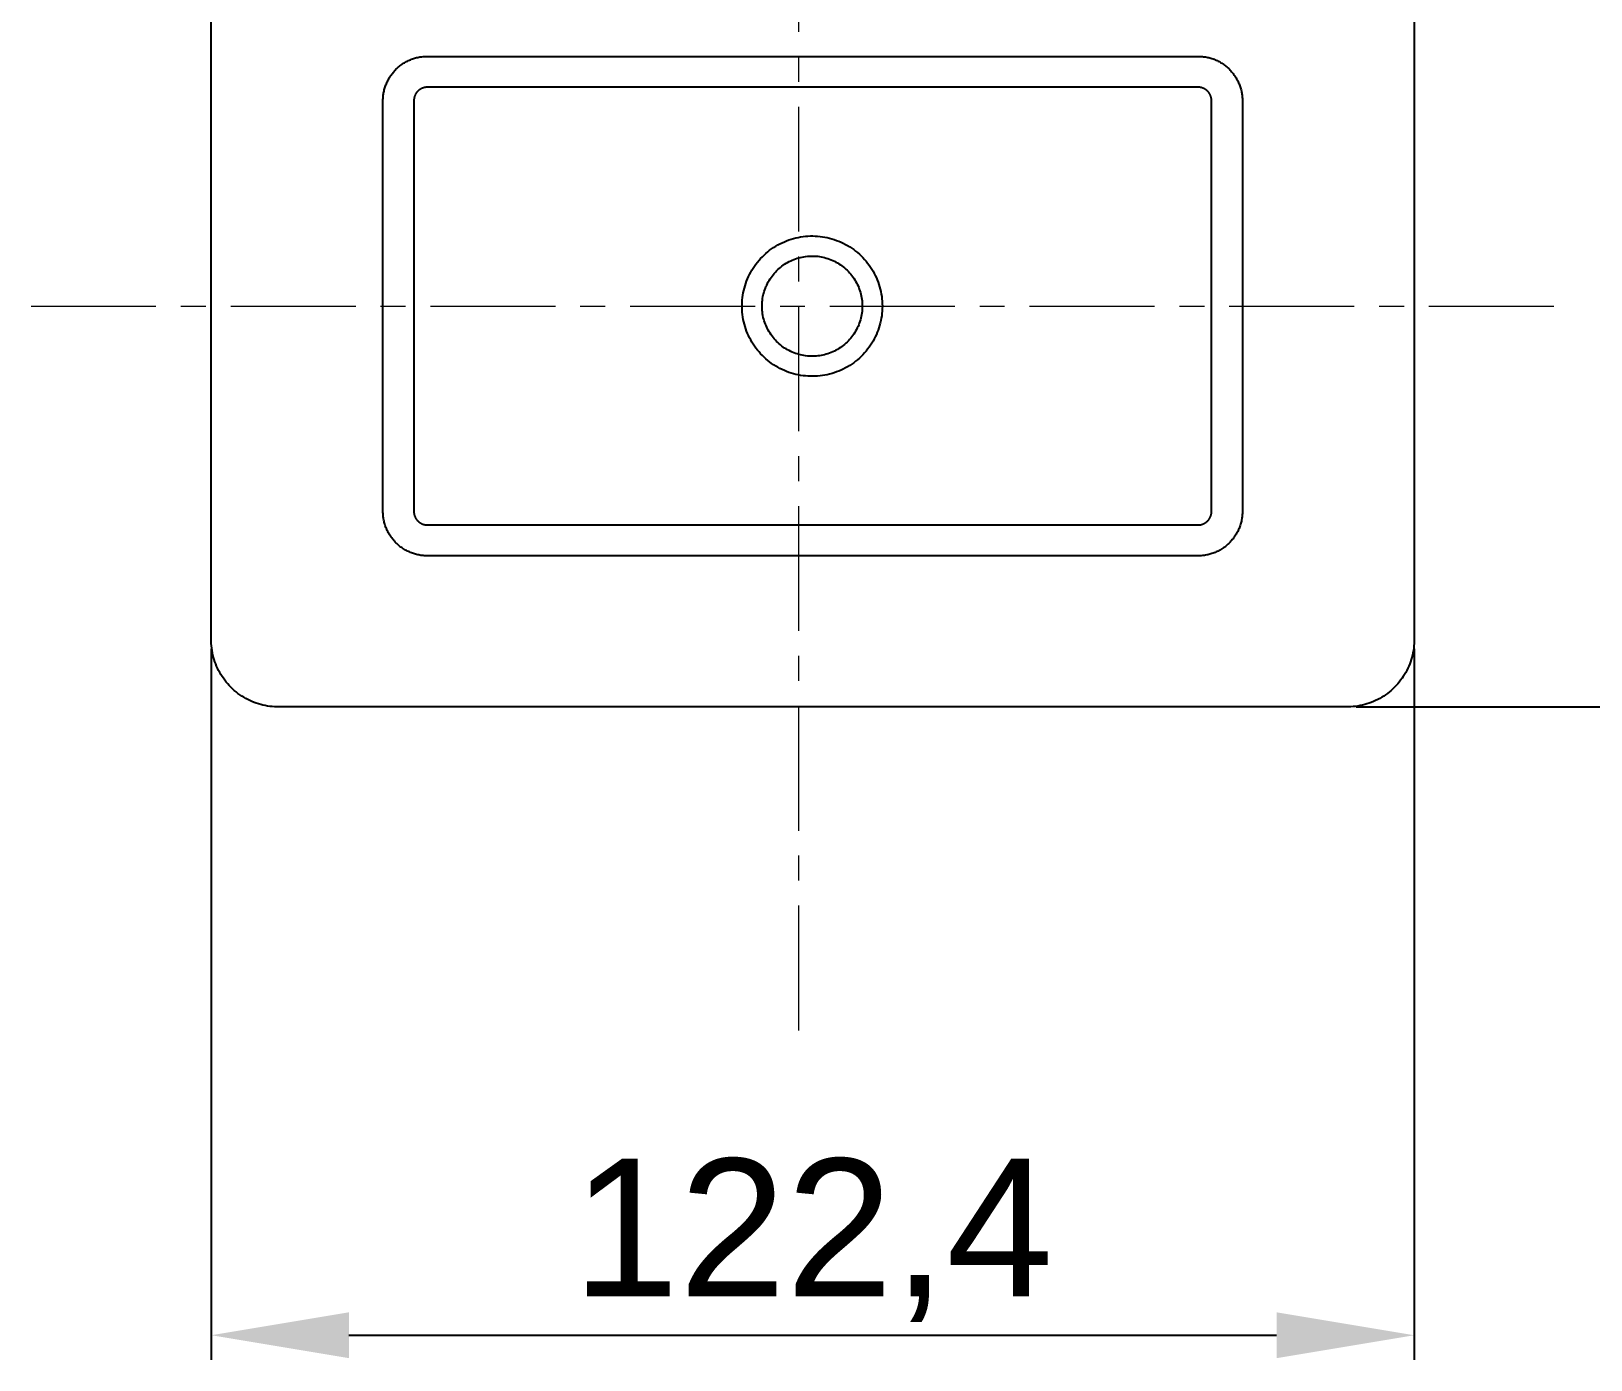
# Model space of a CAD drawing. Header units: millimetres. Extents: x 5343 to 5937, y -2661 to -1821.
# Drawn here: x 5507.4 to 5586.8, y -2116.2 to -2048.6 of the extents above; entities that cross this region are included whole.
import ezdxf

# ---------------------------------------------------------------- set-up
doc = ezdxf.new("R2010")
doc.units = ezdxf.units.MM
doc.header["$LTSCALE"] = 0.1
doc.linetypes.add('CENTERX2', pattern=[101.6, 63.5, -12.7, 12.7, -12.7])
doc.layers.get('0').update_dxf_attribs({"lineweight": 15})
doc.styles.get("Standard").update_dxf_attribs({"font": 'arial.ttf'})
doc.dimstyles.new('ISO-25', dxfattribs={"dimtxt": 2.5, "dimasz": 2.5, "dimexe": 1.25, "dimexo": 0.625, "dimtad": 1, "dimlfac": 5, "dimtxsty": 'Standard', "dimcen": 2.5, "dimadec": 0, "dimazin": 0, "dimtfac": 1, "dimtmove": 0, "dimatfit": 3, "dimfxl": 1, "dimarcsym": 0})

# ---------------------------------------------------------------- blocks, each defined once
blk = doc.blocks.new('*D37')
at = {"color": 3, "lineweight": -2, "transparency": 16777216}
for p, q in [((5559.993, -2014.54), (5642.815, -2014.54)), ((5641.565, -2021.54), (5641.565, -2076.013)), ((5574.851, -2083.013), (5642.815, -2083.013))]:
    blk.add_line(p, q, dxfattribs=at)
at = {"color": 3, "transparency": 16777216}
for points in [[(5640.398, -2021.54), (5642.731, -2021.54), (5641.565, -2014.54)], [(5640.398, -2076.013), (5642.731, -2076.013), (5641.565, -2083.013)]]:
    blk.add_solid(points, dxfattribs=at)
at = {"layer": 'Defpoints', "color": 0, "transparency": 16777216}
for p in [(5559.368, -2014.54), (5574.226, -2083.013), (5641.565, -2083.013)]:
    blk.add_point(p, dxfattribs=at)
at = {"color": 3, "transparency": 16777216, "insert": (5636.733, -2048.776), "char_height": 7, "attachment_point": 5, "rotation": 90, "bg_fill": 3, "box_fill_scale": 1.1, "bg_fill_color": 256, "bg_fill_true_color": 13158600, "bg_fill_transparency": 0}
blk.add_mtext('136,9', dxfattribs=at)
blk = doc.blocks.new('*D40')
at = {"color": 3, "lineweight": -2, "transparency": 16777216}
for p, q in [((5516.595, -2080.068), (5516.595, -2116.235)), ((5577.796, -2080.068), (5577.796, -2116.235)), ((5523.595, -2114.985), (5570.796, -2114.985))]:
    blk.add_line(p, q, dxfattribs=at)
at = {"color": 3, "transparency": 16777216}
for points in [[(5523.595, -2113.819), (5523.595, -2116.152), (5516.595, -2114.985)], [(5570.796, -2113.819), (5570.796, -2116.152), (5577.796, -2114.985)]]:
    blk.add_solid(points, dxfattribs=at)
at = {"layer": 'Defpoints', "color": 0, "transparency": 16777216}
for p in [(5516.595, -2079.443), (5577.796, -2079.443), (5577.796, -2114.985)]:
    blk.add_point(p, dxfattribs=at)
at = {"color": 3, "transparency": 16777216, "insert": (5547.196, -2110.154), "char_height": 7, "attachment_point": 5, "bg_fill": 3, "box_fill_scale": 1.1, "bg_fill_color": 256, "bg_fill_true_color": 13158600, "bg_fill_transparency": 0}
blk.add_mtext('122,4', dxfattribs=at)

msp = doc.modelspace()

# ---------------------------------------------------------------- linework, layer by layer
at = {"color": 1, "linetype": 'CENTERX2'}
for p, q in [((5546.497, -2099.475), (5546.497, -1997.444)), ((5507.432, -2062.629), (5585.431, -2062.629))]:
    msp.add_line(p, q, dxfattribs=at)
at = {"color": 7, "linetype": 'Continuous', "lineweight": 25}
for p, q in [((5516.595, -2079.443), (5516.595, -2045.783)), ((5577.796, -2047.077), (5577.796, -2079.443)), ((5526.071, -2050.507), (5526.111, -2050.47)), ((5526.111, -2050.47), (5526.153, -2050.435)), ((5526.153, -2050.435), (5526.196, -2050.401)), ((5526.196, -2050.401), (5526.24, -2050.367)), ((5526.24, -2050.367), (5526.285, -2050.335)), ((5526.285, -2050.335), (5526.33, -2050.303)), ((5526.33, -2050.303), (5526.377, -2050.273)), ((5526.377, -2050.273), (5526.424, -2050.244)), ((5526.424, -2050.244), (5526.472, -2050.215)), ((5526.472, -2050.215), (5526.521, -2050.188)), ((5526.521, -2050.188), (5526.571, -2050.162)), ((5526.571, -2050.162), (5526.621, -2050.138)), ((5526.621, -2050.138), (5526.672, -2050.115)), ((5526.672, -2050.115), (5526.724, -2050.092)), ((5526.724, -2050.092), (5526.776, -2050.072)), ((5526.776, -2050.072), (5526.829, -2050.052)), ((5526.829, -2050.052), (5526.882, -2050.034)), ((5526.882, -2050.034), (5526.935, -2050.017)), ((5526.935, -2050.017), (5526.989, -2050.002)), ((5526.989, -2050.002), (5527.043, -2049.987)), ((5527.043, -2049.987), (5527.097, -2049.975)), ((5527.097, -2049.975), (5527.151, -2049.963)), ((5527.151, -2049.963), (5527.206, -2049.953)), ((5527.206, -2049.953), (5527.26, -2049.945)), ((5527.26, -2049.945), (5527.315, -2049.937)), ((5527.315, -2049.937), (5527.37, -2049.931)), ((5527.37, -2049.931), (5527.424, -2049.927)), ((5527.424, -2049.927), (5527.479, -2049.923)), ((5527.479, -2049.923), (5527.533, -2049.921)), ((5527.533, -2049.921), (5547.196, -2049.921)), ((5547.196, -2049.921), (5566.858, -2049.921)), ((5566.858, -2049.921), (5566.912, -2049.923)), ((5566.912, -2049.923), (5566.967, -2049.927)), ((5566.967, -2049.927), (5567.021, -2049.931)), ((5567.021, -2049.931), (5567.076, -2049.937)), ((5567.076, -2049.937), (5567.131, -2049.945)), ((5567.131, -2049.945), (5567.185, -2049.953)), ((5567.185, -2049.953), (5567.24, -2049.963)), ((5567.24, -2049.963), (5567.294, -2049.975)), ((5567.294, -2049.975), (5567.349, -2049.987)), ((5567.349, -2049.987), (5567.403, -2050.002)), ((5567.403, -2050.002), (5567.456, -2050.017)), ((5567.456, -2050.017), (5567.51, -2050.034)), ((5567.51, -2050.034), (5567.563, -2050.052)), ((5567.563, -2050.052), (5567.615, -2050.072)), ((5567.615, -2050.072), (5567.667, -2050.092)), ((5567.667, -2050.092), (5567.719, -2050.115)), ((5567.719, -2050.115), (5567.77, -2050.138)), ((5567.77, -2050.138), (5567.82, -2050.162)), ((5567.82, -2050.162), (5567.87, -2050.188)), ((5567.87, -2050.188), (5567.919, -2050.215)), ((5567.919, -2050.215), (5567.967, -2050.244)), ((5567.967, -2050.244), (5568.014, -2050.273)), ((5568.014, -2050.273), (5568.061, -2050.303)), ((5568.061, -2050.303), (5568.107, -2050.335)), ((5568.107, -2050.335), (5568.151, -2050.367)), ((5568.151, -2050.367), (5568.195, -2050.401)), ((5568.195, -2050.401), (5568.238, -2050.435)), ((5568.238, -2050.435), (5568.28, -2050.47)), ((5568.28, -2050.47), (5568.321, -2050.507)), ((5525.503, -2051.313), (5525.525, -2051.262)), ((5525.525, -2051.262), (5525.549, -2051.211)), ((5525.549, -2051.211), (5525.573, -2051.16)), ((5525.573, -2051.16), (5525.599, -2051.111)), ((5525.599, -2051.111), (5525.626, -2051.062)), ((5525.626, -2051.062), (5525.654, -2051.014)), ((5525.654, -2051.014), (5525.684, -2050.966)), ((5525.684, -2050.966), (5525.714, -2050.92)), ((5525.714, -2050.92), (5525.745, -2050.874)), ((5525.745, -2050.874), (5525.778, -2050.829)), ((5525.778, -2050.829), (5525.811, -2050.785)), ((5525.811, -2050.785), (5525.846, -2050.742)), ((5525.846, -2050.742), (5525.881, -2050.701)), ((5525.881, -2050.701), (5525.917, -2050.66)), ((5525.917, -2050.66), (5525.954, -2050.62)), ((5525.954, -2050.62), (5525.992, -2050.581)), ((5525.992, -2050.581), (5526.031, -2050.544)), ((5526.031, -2050.544), (5526.071, -2050.507)), ((5568.321, -2050.507), (5568.36, -2050.544)), ((5568.36, -2050.544), (5568.399, -2050.581)), ((5568.399, -2050.581), (5568.437, -2050.62)), ((5568.437, -2050.62), (5568.474, -2050.66)), ((5568.474, -2050.66), (5568.51, -2050.701)), ((5568.51, -2050.701), (5568.545, -2050.742)), ((5568.545, -2050.742), (5568.58, -2050.785)), ((5568.58, -2050.785), (5568.613, -2050.829)), ((5568.613, -2050.829), (5568.646, -2050.874)), ((5568.646, -2050.874), (5568.677, -2050.92)), ((5568.677, -2050.92), (5568.708, -2050.966)), ((5568.708, -2050.966), (5568.737, -2051.014)), ((5568.737, -2051.014), (5568.765, -2051.062)), ((5568.765, -2051.062), (5568.792, -2051.111)), ((5568.792, -2051.111), (5568.818, -2051.16)), ((5568.818, -2051.16), (5568.843, -2051.211)), ((5568.843, -2051.211), (5568.866, -2051.262)), ((5568.866, -2051.262), (5568.888, -2051.313)), ((5525.334, -2052.068), (5525.337, -2052.014)), ((5525.337, -2052.014), (5525.342, -2051.959)), ((5525.342, -2051.959), (5525.348, -2051.904)), ((5525.348, -2051.904), (5525.355, -2051.85)), ((5525.355, -2051.85), (5525.364, -2051.795)), ((5525.364, -2051.795), (5525.374, -2051.741)), ((5525.374, -2051.741), (5525.385, -2051.686)), ((5525.385, -2051.686), (5525.398, -2051.632)), ((5525.398, -2051.632), (5525.412, -2051.578)), ((5525.412, -2051.578), (5525.428, -2051.524)), ((5525.428, -2051.524), (5525.445, -2051.471)), ((5525.445, -2051.471), (5525.463, -2051.418)), ((5525.463, -2051.418), (5525.482, -2051.365)), ((5525.482, -2051.365), (5525.503, -2051.313)), ((5526.916, -2052.044), (5526.913, -2052.061)), ((5526.919, -2052.028), (5526.916, -2052.044)), ((5526.923, -2052.011), (5526.919, -2052.028)), ((5526.927, -2051.995), (5526.923, -2052.011)), ((5526.932, -2051.979), (5526.927, -2051.995)), ((5526.937, -2051.962), (5526.932, -2051.979)), ((5526.943, -2051.946), (5526.937, -2051.962)), ((5526.949, -2051.93), (5526.943, -2051.946)), ((5526.955, -2051.915), (5526.949, -2051.93)), ((5526.962, -2051.899), (5526.955, -2051.915)), ((5526.969, -2051.883), (5526.962, -2051.899)), ((5526.976, -2051.868), (5526.969, -2051.883)), ((5526.984, -2051.853), (5526.976, -2051.868)), ((5526.992, -2051.838), (5526.984, -2051.853)), ((5527.001, -2051.824), (5526.992, -2051.838)), ((5527.01, -2051.809), (5527.001, -2051.824)), ((5527.019, -2051.795), (5527.01, -2051.809)), ((5527.028, -2051.781), (5527.019, -2051.795)), ((5527.038, -2051.768), (5527.028, -2051.781)), ((5527.048, -2051.754), (5527.038, -2051.768)), ((5527.059, -2051.741), (5527.048, -2051.754)), ((5527.07, -2051.729), (5527.059, -2051.741)), ((5527.081, -2051.716), (5527.07, -2051.729)), ((5527.092, -2051.704), (5527.081, -2051.716)), ((5527.103, -2051.692), (5527.092, -2051.704)), ((5527.115, -2051.681), (5527.103, -2051.692)), ((5527.127, -2051.67), (5527.115, -2051.681)), ((5527.139, -2051.659), (5527.127, -2051.67)), ((5527.152, -2051.648), (5527.139, -2051.659)), ((5527.165, -2051.638), (5527.152, -2051.648)), ((5527.178, -2051.627), (5527.165, -2051.638)), ((5527.192, -2051.618), (5527.178, -2051.627)), ((5527.206, -2051.608), (5527.192, -2051.618)), ((5527.22, -2051.599), (5527.206, -2051.608)), ((5527.234, -2051.59), (5527.22, -2051.599)), ((5527.249, -2051.581), (5527.234, -2051.59)), ((5527.264, -2051.573), (5527.249, -2051.581)), ((5527.279, -2051.565), (5527.264, -2051.573)), ((5527.294, -2051.558), (5527.279, -2051.565)), ((5527.31, -2051.551), (5527.294, -2051.558)), ((5527.325, -2051.544), (5527.31, -2051.551)), ((5527.341, -2051.538), (5527.325, -2051.544)), ((5527.357, -2051.532), (5527.341, -2051.538)), ((5527.373, -2051.526), (5527.357, -2051.532)), ((5527.389, -2051.521), (5527.373, -2051.526)), ((5527.406, -2051.517), (5527.389, -2051.521)), ((5527.422, -2051.512), (5527.406, -2051.517)), ((5527.438, -2051.508), (5527.422, -2051.512)), ((5527.455, -2051.505), (5527.438, -2051.508)), ((5527.471, -2051.502), (5527.455, -2051.505)), ((5527.488, -2051.499), (5527.471, -2051.502)), ((5527.505, -2051.497), (5527.488, -2051.499)), ((5527.521, -2051.495), (5527.505, -2051.497)), ((5527.538, -2051.494), (5527.521, -2051.495)), ((5527.554, -2051.493), (5527.538, -2051.494)), ((5527.571, -2051.492), (5527.554, -2051.493)), ((5547.196, -2051.492), (5527.571, -2051.492)), ((5566.821, -2051.492), (5547.196, -2051.492)), ((5566.837, -2051.493), (5566.821, -2051.492)), ((5566.854, -2051.494), (5566.837, -2051.493)), ((5566.87, -2051.495), (5566.854, -2051.494)), ((5566.887, -2051.497), (5566.87, -2051.495)), ((5566.903, -2051.499), (5566.887, -2051.497)), ((5566.92, -2051.502), (5566.903, -2051.499)), ((5566.936, -2051.505), (5566.92, -2051.502)), ((5566.953, -2051.508), (5566.936, -2051.505)), ((5566.969, -2051.512), (5566.953, -2051.508)), ((5566.986, -2051.517), (5566.969, -2051.512)), ((5567.002, -2051.521), (5566.986, -2051.517)), ((5567.018, -2051.526), (5567.002, -2051.521)), ((5567.034, -2051.532), (5567.018, -2051.526)), ((5567.05, -2051.538), (5567.034, -2051.532)), ((5567.066, -2051.544), (5567.05, -2051.538)), ((5567.082, -2051.551), (5567.066, -2051.544)), ((5567.097, -2051.558), (5567.082, -2051.551)), ((5567.112, -2051.565), (5567.097, -2051.558)), ((5567.127, -2051.573), (5567.112, -2051.565)), ((5567.142, -2051.581), (5567.127, -2051.573)), ((5567.157, -2051.59), (5567.142, -2051.581)), ((5567.171, -2051.599), (5567.157, -2051.59)), ((5567.185, -2051.608), (5567.171, -2051.599)), ((5567.199, -2051.618), (5567.185, -2051.608)), ((5567.213, -2051.627), (5567.199, -2051.618)), ((5567.226, -2051.638), (5567.213, -2051.627)), ((5567.239, -2051.648), (5567.226, -2051.638)), ((5567.252, -2051.659), (5567.239, -2051.648)), ((5567.264, -2051.67), (5567.252, -2051.659)), ((5567.276, -2051.681), (5567.264, -2051.67)), ((5567.288, -2051.692), (5567.276, -2051.681)), ((5567.3, -2051.704), (5567.288, -2051.692)), ((5567.311, -2051.716), (5567.3, -2051.704)), ((5567.322, -2051.729), (5567.311, -2051.716)), ((5567.332, -2051.741), (5567.322, -2051.729)), ((5567.343, -2051.754), (5567.332, -2051.741)), ((5567.353, -2051.768), (5567.343, -2051.754)), ((5567.363, -2051.781), (5567.353, -2051.768)), ((5567.372, -2051.795), (5567.363, -2051.781)), ((5567.382, -2051.809), (5567.372, -2051.795)), ((5567.391, -2051.824), (5567.382, -2051.809)), ((5567.399, -2051.838), (5567.391, -2051.824)), ((5567.407, -2051.853), (5567.399, -2051.838)), ((5567.415, -2051.868), (5567.407, -2051.853)), ((5567.423, -2051.883), (5567.415, -2051.868)), ((5567.43, -2051.899), (5567.423, -2051.883)), ((5567.436, -2051.915), (5567.43, -2051.899)), ((5567.443, -2051.93), (5567.436, -2051.915)), ((5567.449, -2051.946), (5567.443, -2051.93)), ((5567.454, -2051.962), (5567.449, -2051.946)), ((5567.459, -2051.979), (5567.454, -2051.962)), ((5567.464, -2051.995), (5567.459, -2051.979)), ((5567.468, -2052.011), (5567.464, -2051.995)), ((5567.472, -2052.028), (5567.468, -2052.011)), ((5567.476, -2052.044), (5567.472, -2052.028)), ((5567.479, -2052.061), (5567.476, -2052.044)), ((5568.888, -2051.313), (5568.909, -2051.365)), ((5568.909, -2051.365), (5568.928, -2051.418)), ((5568.928, -2051.418), (5568.947, -2051.471)), ((5568.947, -2051.471), (5568.963, -2051.524)), ((5568.963, -2051.524), (5568.979, -2051.578)), ((5568.979, -2051.578), (5568.993, -2051.632)), ((5568.993, -2051.632), (5569.006, -2051.686)), ((5569.006, -2051.686), (5569.017, -2051.741)), ((5569.017, -2051.741), (5569.027, -2051.795)), ((5569.027, -2051.795), (5569.036, -2051.85)), ((5569.036, -2051.85), (5569.043, -2051.904)), ((5569.043, -2051.904), (5569.049, -2051.959)), ((5569.049, -2051.959), (5569.054, -2052.014)), ((5569.054, -2052.014), (5569.057, -2052.068)), ((5525.332, -2052.122), (5525.334, -2052.068)), ((5525.332, -2052.176), (5525.332, -2052.122)), ((5525.332, -2073.129), (5525.332, -2052.176)), ((5526.904, -2052.144), (5526.903, -2052.16)), ((5526.903, -2052.16), (5526.903, -2073.075)), ((5526.905, -2052.127), (5526.904, -2052.144)), ((5526.906, -2052.11), (5526.905, -2052.127)), ((5526.908, -2052.094), (5526.906, -2052.11)), ((5526.91, -2052.077), (5526.908, -2052.094)), ((5526.913, -2052.061), (5526.91, -2052.077)), ((5567.481, -2052.077), (5567.479, -2052.061)), ((5567.483, -2052.094), (5567.481, -2052.077)), ((5567.485, -2052.11), (5567.483, -2052.094)), ((5567.487, -2052.127), (5567.485, -2052.11)), ((5567.488, -2052.144), (5567.487, -2052.127)), ((5567.488, -2052.16), (5567.488, -2052.144)), ((5567.488, -2052.176), (5567.488, -2052.16)), ((5567.488, -2073.092), (5567.488, -2052.176)), ((5569.057, -2052.068), (5569.059, -2052.122)), ((5569.059, -2052.122), (5569.06, -2073.075)), ((5546.1, -2059.223), (5546.219, -2059.188)), ((5546.219, -2059.188), (5546.339, -2059.157)), ((5546.339, -2059.157), (5546.46, -2059.13)), ((5546.46, -2059.13), (5546.582, -2059.108)), ((5546.582, -2059.108), (5546.705, -2059.089)), ((5546.705, -2059.089), (5546.828, -2059.075)), ((5546.828, -2059.075), (5546.951, -2059.066)), ((5546.951, -2059.066), (5547.075, -2059.06)), ((5547.075, -2059.06), (5547.199, -2059.059)), ((5547.199, -2059.059), (5547.323, -2059.062)), ((5547.323, -2059.062), (5547.447, -2059.07)), ((5547.447, -2059.07), (5547.57, -2059.082)), ((5547.57, -2059.082), (5547.693, -2059.098)), ((5547.693, -2059.098), (5547.815, -2059.118)), ((5547.815, -2059.118), (5547.936, -2059.143)), ((5547.936, -2059.143), (5548.057, -2059.172)), ((5548.057, -2059.172), (5548.176, -2059.204)), ((5544.721, -2060.029), (5544.813, -2059.946)), ((5544.813, -2059.946), (5544.908, -2059.866)), ((5544.908, -2059.866), (5545.005, -2059.789)), ((5545.005, -2059.789), (5545.105, -2059.716)), ((5545.105, -2059.716), (5545.207, -2059.646)), ((5545.207, -2059.646), (5545.312, -2059.58)), ((5545.312, -2059.58), (5545.419, -2059.517)), ((5545.419, -2059.517), (5545.528, -2059.458)), ((5545.528, -2059.458), (5545.639, -2059.403)), ((5545.639, -2059.403), (5545.752, -2059.352)), ((5545.752, -2059.352), (5545.866, -2059.305)), ((5545.866, -2059.305), (5545.983, -2059.262)), ((5545.983, -2059.262), (5546.1, -2059.223)), ((5548.176, -2059.204), (5548.295, -2059.242)), ((5548.295, -2059.242), (5548.412, -2059.283)), ((5548.412, -2059.283), (5548.527, -2059.328)), ((5548.527, -2059.328), (5548.641, -2059.377)), ((5548.641, -2059.377), (5548.753, -2059.43)), ((5548.753, -2059.43), (5548.863, -2059.487)), ((5548.863, -2059.487), (5548.971, -2059.548)), ((5548.971, -2059.548), (5549.077, -2059.612)), ((5549.077, -2059.612), (5549.18, -2059.68)), ((5549.18, -2059.68), (5549.281, -2059.752)), ((5549.281, -2059.752), (5549.38, -2059.827)), ((5549.38, -2059.827), (5549.476, -2059.905)), ((5549.476, -2059.905), (5549.569, -2059.987)), ((5549.569, -2059.987), (5549.659, -2060.072)), ((5544.102, -2060.8), (5544.168, -2060.694)), ((5544.168, -2060.694), (5544.237, -2060.591)), ((5544.237, -2060.591), (5544.309, -2060.491)), ((5544.309, -2060.491), (5544.385, -2060.393)), ((5544.385, -2060.393), (5544.464, -2060.298)), ((5544.464, -2060.298), (5544.547, -2060.205)), ((5544.547, -2060.205), (5544.633, -2060.116)), ((5544.633, -2060.116), (5544.721, -2060.029)), ((5545.357, -2060.834), (5545.42, -2060.772)), ((5545.42, -2060.772), (5545.486, -2060.713)), ((5545.486, -2060.713), (5545.553, -2060.655)), ((5545.553, -2060.655), (5545.623, -2060.6)), ((5545.623, -2060.6), (5545.694, -2060.548)), ((5545.694, -2060.548), (5545.767, -2060.498)), ((5545.767, -2060.498), (5545.842, -2060.451)), ((5545.842, -2060.451), (5545.919, -2060.406)), ((5545.919, -2060.406), (5545.997, -2060.364)), ((5545.997, -2060.364), (5546.076, -2060.325)), ((5546.076, -2060.325), (5546.156, -2060.288)), ((5546.156, -2060.288), (5546.238, -2060.255)), ((5546.238, -2060.255), (5546.321, -2060.224)), ((5546.321, -2060.224), (5546.405, -2060.196)), ((5546.405, -2060.196), (5546.49, -2060.171)), ((5546.49, -2060.171), (5546.576, -2060.149)), ((5546.576, -2060.149), (5546.662, -2060.13)), ((5546.662, -2060.13), (5546.749, -2060.114)), ((5546.749, -2060.114), (5546.837, -2060.101)), ((5546.837, -2060.101), (5546.925, -2060.091)), ((5546.925, -2060.091), (5547.013, -2060.084)), ((5547.013, -2060.084), (5547.102, -2060.08)), ((5547.102, -2060.08), (5547.19, -2060.079)), ((5547.19, -2060.079), (5547.279, -2060.081)), ((5547.279, -2060.081), (5547.367, -2060.087)), ((5547.367, -2060.087), (5547.455, -2060.095)), ((5547.455, -2060.095), (5547.543, -2060.107)), ((5547.543, -2060.107), (5547.63, -2060.121)), ((5547.63, -2060.121), (5547.717, -2060.139)), ((5547.717, -2060.139), (5547.803, -2060.159)), ((5547.803, -2060.159), (5547.888, -2060.183)), ((5547.888, -2060.183), (5547.973, -2060.209)), ((5547.973, -2060.209), (5548.056, -2060.239)), ((5548.056, -2060.239), (5548.139, -2060.271)), ((5548.139, -2060.271), (5548.22, -2060.306)), ((5548.22, -2060.306), (5548.3, -2060.344)), ((5548.3, -2060.344), (5548.379, -2060.385)), ((5548.379, -2060.385), (5548.456, -2060.428)), ((5548.456, -2060.428), (5548.531, -2060.474)), ((5548.531, -2060.474), (5548.605, -2060.523)), ((5548.605, -2060.523), (5548.678, -2060.574)), ((5548.678, -2060.574), (5548.748, -2060.628)), ((5548.748, -2060.628), (5548.817, -2060.684)), ((5548.817, -2060.684), (5548.883, -2060.742)), ((5548.883, -2060.742), (5548.948, -2060.803)), ((5549.659, -2060.072), (5549.747, -2060.16)), ((5549.747, -2060.16), (5549.831, -2060.251)), ((5549.831, -2060.251), (5549.912, -2060.345)), ((5549.912, -2060.345), (5549.989, -2060.441)), ((5549.989, -2060.441), (5550.064, -2060.541)), ((5550.064, -2060.541), (5550.134, -2060.642)), ((5550.134, -2060.642), (5550.201, -2060.747)), ((5550.201, -2060.747), (5550.265, -2060.853)), ((5543.752, -2061.591), (5543.79, -2061.473)), ((5543.79, -2061.473), (5543.832, -2061.357)), ((5543.832, -2061.357), (5543.879, -2061.242)), ((5543.879, -2061.242), (5543.929, -2061.128)), ((5543.929, -2061.128), (5543.983, -2061.017)), ((5543.983, -2061.017), (5544.041, -2060.907)), ((5544.041, -2060.907), (5544.102, -2060.8)), ((5544.818, -2061.638), (5544.854, -2061.557)), ((5544.854, -2061.557), (5544.893, -2061.477)), ((5544.893, -2061.477), (5544.934, -2061.399)), ((5544.934, -2061.399), (5544.978, -2061.322)), ((5544.978, -2061.322), (5545.025, -2061.247)), ((5545.025, -2061.247), (5545.074, -2061.174)), ((5545.074, -2061.174), (5545.126, -2061.102)), ((5545.126, -2061.102), (5545.18, -2061.032)), ((5545.18, -2061.032), (5545.237, -2060.964)), ((5545.237, -2060.964), (5545.296, -2060.898)), ((5545.296, -2060.898), (5545.357, -2060.834)), ((5548.948, -2060.803), (5549.01, -2060.865)), ((5549.01, -2060.865), (5549.07, -2060.93)), ((5549.07, -2060.93), (5549.128, -2060.998)), ((5549.128, -2060.998), (5549.183, -2061.067)), ((5549.183, -2061.067), (5549.236, -2061.137)), ((5549.236, -2061.137), (5549.287, -2061.21)), ((5549.287, -2061.21), (5549.335, -2061.284)), ((5549.335, -2061.284), (5549.38, -2061.36)), ((5549.38, -2061.36), (5549.423, -2061.438)), ((5549.423, -2061.438), (5549.463, -2061.517)), ((5549.463, -2061.517), (5549.5, -2061.597)), ((5550.265, -2060.853), (5550.325, -2060.962)), ((5550.325, -2060.962), (5550.381, -2061.072)), ((5550.381, -2061.072), (5550.433, -2061.185)), ((5550.433, -2061.185), (5550.481, -2061.299)), ((5550.481, -2061.299), (5550.525, -2061.415)), ((5550.525, -2061.415), (5550.565, -2061.532)), ((5550.565, -2061.532), (5550.601, -2061.65)), ((5543.603, -2062.443), (5543.611, -2062.32)), ((5543.611, -2062.32), (5543.624, -2062.197)), ((5543.624, -2062.197), (5543.641, -2062.074)), ((5543.641, -2062.074), (5543.663, -2061.952)), ((5543.663, -2061.952), (5543.688, -2061.831)), ((5543.688, -2061.831), (5543.718, -2061.71)), ((5543.718, -2061.71), (5543.752, -2061.591)), ((5544.628, -2062.408), (5544.637, -2062.32)), ((5544.637, -2062.32), (5544.649, -2062.232)), ((5544.649, -2062.232), (5544.664, -2062.145)), ((5544.664, -2062.145), (5544.683, -2062.059)), ((5544.683, -2062.059), (5544.704, -2061.973)), ((5544.704, -2061.973), (5544.728, -2061.888)), ((5544.728, -2061.888), (5544.755, -2061.803)), ((5544.755, -2061.803), (5544.785, -2061.72)), ((5544.785, -2061.72), (5544.818, -2061.638)), ((5549.5, -2061.597), (5549.534, -2061.679)), ((5549.534, -2061.679), (5549.566, -2061.762)), ((5549.566, -2061.762), (5549.595, -2061.845)), ((5549.595, -2061.845), (5549.62, -2061.93)), ((5549.62, -2061.93), (5549.643, -2062.016)), ((5549.643, -2062.016), (5549.663, -2062.102)), ((5549.663, -2062.102), (5549.68, -2062.189)), ((5549.68, -2062.189), (5549.694, -2062.276)), ((5549.694, -2062.276), (5549.704, -2062.364)), ((5549.704, -2062.364), (5549.712, -2062.452)), ((5550.601, -2061.65), (5550.633, -2061.77)), ((5550.633, -2061.77), (5550.661, -2061.891)), ((5550.661, -2061.891), (5550.684, -2062.013)), ((5550.684, -2062.013), (5550.704, -2062.135)), ((5550.704, -2062.135), (5550.719, -2062.258)), ((5550.719, -2062.258), (5550.73, -2062.381)), ((5543.598, -2062.567), (5543.603, -2062.443)), ((5543.598, -2062.691), (5543.598, -2062.567)), ((5543.603, -2062.815), (5543.598, -2062.691)), ((5543.611, -2062.939), (5543.603, -2062.815)), ((5543.624, -2063.062), (5543.611, -2062.939)), ((5543.641, -2063.185), (5543.624, -2063.062)), ((5544.618, -2062.585), (5544.621, -2062.496)), ((5544.618, -2062.673), (5544.618, -2062.585)), ((5544.621, -2062.762), (5544.618, -2062.673)), ((5544.621, -2062.496), (5544.628, -2062.408)), ((5544.628, -2062.85), (5544.621, -2062.762)), ((5544.637, -2062.938), (5544.628, -2062.85)), ((5544.649, -2063.026), (5544.637, -2062.938)), ((5544.664, -2063.113), (5544.649, -2063.026)), ((5544.683, -2063.2), (5544.664, -2063.113)), ((5549.663, -2063.156), (5549.643, -2063.243)), ((5549.68, -2063.069), (5549.663, -2063.156)), ((5549.694, -2062.982), (5549.68, -2063.069)), ((5549.704, -2062.894), (5549.694, -2062.982)), ((5549.712, -2062.806), (5549.704, -2062.894)), ((5549.712, -2062.452), (5549.717, -2062.541)), ((5549.717, -2062.718), (5549.712, -2062.806)), ((5549.717, -2062.541), (5549.718, -2062.629)), ((5549.718, -2062.629), (5549.717, -2062.718)), ((5550.704, -2063.123), (5550.684, -2063.246)), ((5550.719, -2063), (5550.704, -2063.123)), ((5550.73, -2062.877), (5550.719, -2063)), ((5550.73, -2062.381), (5550.736, -2062.505)), ((5550.736, -2062.753), (5550.73, -2062.877)), ((5550.736, -2062.505), (5550.738, -2062.629)), ((5550.738, -2062.629), (5550.736, -2062.753)), ((5543.663, -2063.307), (5543.641, -2063.185)), ((5543.688, -2063.428), (5543.663, -2063.307)), ((5543.718, -2063.548), (5543.688, -2063.428)), ((5543.752, -2063.667), (5543.718, -2063.548)), ((5543.79, -2063.785), (5543.752, -2063.667)), ((5543.833, -2063.902), (5543.79, -2063.785)), ((5543.879, -2064.017), (5543.833, -2063.902)), ((5544.704, -2063.286), (5544.683, -2063.2)), ((5544.728, -2063.371), (5544.704, -2063.286)), ((5544.755, -2063.455), (5544.728, -2063.371)), ((5544.786, -2063.538), (5544.755, -2063.455)), ((5544.819, -2063.62), (5544.786, -2063.538)), ((5544.854, -2063.701), (5544.819, -2063.62)), ((5544.893, -2063.781), (5544.854, -2063.701)), ((5544.934, -2063.859), (5544.893, -2063.781)), ((5544.978, -2063.936), (5544.934, -2063.859)), ((5545.025, -2064.011), (5544.978, -2063.936)), ((5549.38, -2063.898), (5549.335, -2063.974)), ((5549.423, -2063.82), (5549.38, -2063.898)), ((5549.463, -2063.741), (5549.423, -2063.82)), ((5549.5, -2063.661), (5549.463, -2063.741)), ((5549.534, -2063.579), (5549.5, -2063.661)), ((5549.566, -2063.497), (5549.534, -2063.579)), ((5549.595, -2063.413), (5549.566, -2063.497)), ((5549.62, -2063.328), (5549.595, -2063.413)), ((5549.643, -2063.243), (5549.62, -2063.328)), ((5550.481, -2063.959), (5550.433, -2064.074)), ((5550.525, -2063.844), (5550.481, -2063.959)), ((5550.565, -2063.726), (5550.525, -2063.844)), ((5550.601, -2063.608), (5550.565, -2063.726)), ((5550.633, -2063.488), (5550.601, -2063.608)), ((5550.661, -2063.367), (5550.633, -2063.488)), ((5550.684, -2063.246), (5550.661, -2063.367)), ((5543.929, -2064.13), (5543.879, -2064.017)), ((5543.983, -2064.242), (5543.929, -2064.13)), ((5544.041, -2064.351), (5543.983, -2064.242)), ((5544.102, -2064.459), (5544.041, -2064.351)), ((5544.168, -2064.564), (5544.102, -2064.459)), ((5544.237, -2064.667), (5544.168, -2064.564)), ((5544.309, -2064.768), (5544.237, -2064.667)), ((5545.074, -2064.085), (5545.025, -2064.011)), ((5545.126, -2064.157), (5545.074, -2064.085)), ((5545.18, -2064.227), (5545.126, -2064.157)), ((5545.237, -2064.295), (5545.18, -2064.227)), ((5545.296, -2064.361), (5545.237, -2064.295)), ((5545.357, -2064.425), (5545.296, -2064.361)), ((5545.421, -2064.486), (5545.357, -2064.425)), ((5545.486, -2064.546), (5545.421, -2064.486)), ((5545.554, -2064.603), (5545.486, -2064.546)), ((5545.623, -2064.658), (5545.554, -2064.603)), ((5545.694, -2064.71), (5545.623, -2064.658)), ((5545.768, -2064.76), (5545.694, -2064.71)), ((5548.605, -2064.735), (5548.531, -2064.784)), ((5548.678, -2064.684), (5548.605, -2064.735)), ((5548.748, -2064.631), (5548.678, -2064.684)), ((5548.817, -2064.575), (5548.748, -2064.631)), ((5548.883, -2064.516), (5548.817, -2064.575)), ((5548.948, -2064.456), (5548.883, -2064.516)), ((5549.01, -2064.393), (5548.948, -2064.456)), ((5549.07, -2064.328), (5549.01, -2064.393)), ((5549.128, -2064.261), (5549.07, -2064.328)), ((5549.183, -2064.192), (5549.128, -2064.261)), ((5549.236, -2064.121), (5549.183, -2064.192)), ((5549.287, -2064.048), (5549.236, -2064.121)), ((5549.335, -2063.974), (5549.287, -2064.048)), ((5550.064, -2064.718), (5549.989, -2064.817)), ((5550.134, -2064.616), (5550.064, -2064.718)), ((5550.202, -2064.512), (5550.134, -2064.616)), ((5550.265, -2064.405), (5550.202, -2064.512)), ((5550.325, -2064.297), (5550.265, -2064.405)), ((5550.381, -2064.186), (5550.325, -2064.297)), ((5550.433, -2064.074), (5550.381, -2064.186)), ((5544.385, -2064.866), (5544.309, -2064.768)), ((5544.464, -2064.961), (5544.385, -2064.866)), ((5544.547, -2065.053), (5544.464, -2064.961)), ((5544.633, -2065.143), (5544.547, -2065.053)), ((5544.722, -2065.229), (5544.633, -2065.143)), ((5544.813, -2065.313), (5544.722, -2065.229)), ((5544.908, -2065.393), (5544.813, -2065.313)), ((5545.005, -2065.469), (5544.908, -2065.393)), ((5545.105, -2065.543), (5545.005, -2065.469)), ((5545.207, -2065.613), (5545.105, -2065.543)), ((5545.842, -2064.808), (5545.768, -2064.76)), ((5545.919, -2064.852), (5545.842, -2064.808)), ((5545.997, -2064.894), (5545.919, -2064.852)), ((5546.076, -2064.934), (5545.997, -2064.894)), ((5546.157, -2064.97), (5546.076, -2064.934)), ((5546.238, -2065.004), (5546.157, -2064.97)), ((5546.321, -2065.035), (5546.238, -2065.004)), ((5546.405, -2065.062), (5546.321, -2065.035)), ((5546.49, -2065.087), (5546.405, -2065.062)), ((5546.576, -2065.11), (5546.49, -2065.087)), ((5546.662, -2065.129), (5546.576, -2065.11)), ((5546.75, -2065.145), (5546.662, -2065.129)), ((5546.837, -2065.158), (5546.75, -2065.145)), ((5546.925, -2065.168), (5546.837, -2065.158)), ((5547.013, -2065.175), (5546.925, -2065.168)), ((5547.102, -2065.178), (5547.013, -2065.175)), ((5547.19, -2065.179), (5547.102, -2065.178)), ((5547.279, -2065.177), (5547.19, -2065.179)), ((5547.367, -2065.171), (5547.279, -2065.177)), ((5547.455, -2065.163), (5547.367, -2065.171)), ((5547.543, -2065.151), (5547.455, -2065.163)), ((5547.63, -2065.137), (5547.543, -2065.151)), ((5547.717, -2065.119), (5547.63, -2065.137)), ((5547.803, -2065.099), (5547.717, -2065.119)), ((5547.888, -2065.075), (5547.803, -2065.099)), ((5547.973, -2065.049), (5547.888, -2065.075)), ((5548.056, -2065.019), (5547.973, -2065.049)), ((5548.139, -2064.987), (5548.056, -2065.019)), ((5548.22, -2064.952), (5548.139, -2064.987)), ((5548.3, -2064.914), (5548.22, -2064.952)), ((5548.379, -2064.873), (5548.3, -2064.914)), ((5548.456, -2064.83), (5548.379, -2064.873)), ((5548.531, -2064.784), (5548.456, -2064.83)), ((5549.282, -2065.506), (5549.18, -2065.578)), ((5549.38, -2065.431), (5549.282, -2065.506)), ((5549.476, -2065.353), (5549.38, -2065.431)), ((5549.569, -2065.271), (5549.476, -2065.353)), ((5549.659, -2065.186), (5549.569, -2065.271)), ((5549.747, -2065.098), (5549.659, -2065.186)), ((5549.831, -2065.007), (5549.747, -2065.098)), ((5549.912, -2064.913), (5549.831, -2065.007)), ((5549.989, -2064.817), (5549.912, -2064.913)), ((5545.312, -2065.679), (5545.207, -2065.613)), ((5545.419, -2065.741), (5545.312, -2065.679)), ((5545.528, -2065.8), (5545.419, -2065.741)), ((5545.639, -2065.855), (5545.528, -2065.8)), ((5545.752, -2065.906), (5545.639, -2065.855)), ((5545.867, -2065.954), (5545.752, -2065.906)), ((5545.983, -2065.997), (5545.867, -2065.954)), ((5546.1, -2066.036), (5545.983, -2065.997)), ((5546.219, -2066.071), (5546.1, -2066.036)), ((5546.339, -2066.102), (5546.219, -2066.071)), ((5546.46, -2066.128), (5546.339, -2066.102)), ((5546.582, -2066.151), (5546.46, -2066.128)), ((5546.705, -2066.169), (5546.582, -2066.151)), ((5546.828, -2066.183), (5546.705, -2066.169)), ((5546.951, -2066.193), (5546.828, -2066.183)), ((5547.075, -2066.198), (5546.951, -2066.193)), ((5547.199, -2066.199), (5547.075, -2066.198)), ((5547.323, -2066.196), (5547.199, -2066.199)), ((5547.447, -2066.188), (5547.323, -2066.196)), ((5547.57, -2066.177), (5547.447, -2066.188)), ((5547.693, -2066.16), (5547.57, -2066.177)), ((5547.815, -2066.14), (5547.693, -2066.16)), ((5547.937, -2066.116), (5547.815, -2066.14)), ((5548.057, -2066.087), (5547.937, -2066.116)), ((5548.177, -2066.054), (5548.057, -2066.087)), ((5548.295, -2066.017), (5548.177, -2066.054)), ((5548.412, -2065.976), (5548.295, -2066.017)), ((5548.527, -2065.93), (5548.412, -2065.976)), ((5548.641, -2065.881), (5548.527, -2065.93)), ((5548.753, -2065.828), (5548.641, -2065.881)), ((5548.863, -2065.771), (5548.753, -2065.828)), ((5548.971, -2065.711), (5548.863, -2065.771)), ((5549.077, -2065.646), (5548.971, -2065.711)), ((5549.18, -2065.578), (5549.077, -2065.646)), ((5525.334, -2073.184), (5525.332, -2073.129)), ((5525.337, -2073.238), (5525.334, -2073.184)), ((5525.342, -2073.293), (5525.337, -2073.238)), ((5525.348, -2073.347), (5525.342, -2073.293)), ((5525.355, -2073.402), (5525.348, -2073.347)), ((5525.364, -2073.457), (5525.355, -2073.402)), ((5525.374, -2073.511), (5525.364, -2073.457)), ((5526.903, -2073.075), (5526.903, -2073.092)), ((5526.903, -2073.092), (5526.904, -2073.108)), ((5526.904, -2073.108), (5526.905, -2073.125)), ((5526.905, -2073.125), (5526.906, -2073.141)), ((5526.906, -2073.141), (5526.908, -2073.158)), ((5526.908, -2073.158), (5526.91, -2073.175)), ((5526.91, -2073.175), (5526.913, -2073.191)), ((5526.913, -2073.191), (5526.916, -2073.208)), ((5526.916, -2073.208), (5526.919, -2073.224)), ((5526.919, -2073.224), (5526.923, -2073.241)), ((5526.923, -2073.241), (5526.927, -2073.257)), ((5526.927, -2073.257), (5526.932, -2073.273)), ((5526.932, -2073.273), (5526.937, -2073.289)), ((5526.937, -2073.289), (5526.943, -2073.306)), ((5526.943, -2073.306), (5526.949, -2073.322)), ((5526.949, -2073.322), (5526.955, -2073.337)), ((5526.955, -2073.337), (5526.962, -2073.353)), ((5526.962, -2073.353), (5526.969, -2073.368)), ((5526.969, -2073.368), (5526.976, -2073.384)), ((5526.976, -2073.384), (5526.984, -2073.399)), ((5526.984, -2073.399), (5526.992, -2073.414)), ((5526.992, -2073.414), (5527.001, -2073.428)), ((5527.001, -2073.428), (5527.01, -2073.443)), ((5527.01, -2073.443), (5527.019, -2073.457)), ((5527.019, -2073.457), (5527.028, -2073.471)), ((5527.028, -2073.471), (5527.038, -2073.484)), ((5567.353, -2073.484), (5567.363, -2073.471)), ((5567.363, -2073.471), (5567.372, -2073.457)), ((5567.372, -2073.457), (5567.382, -2073.443)), ((5567.382, -2073.443), (5567.391, -2073.428)), ((5567.391, -2073.428), (5567.399, -2073.414)), ((5567.399, -2073.414), (5567.407, -2073.399)), ((5567.407, -2073.399), (5567.415, -2073.384)), ((5567.415, -2073.384), (5567.423, -2073.368)), ((5567.423, -2073.368), (5567.43, -2073.353)), ((5567.43, -2073.353), (5567.436, -2073.337)), ((5567.436, -2073.337), (5567.443, -2073.322)), ((5567.443, -2073.322), (5567.449, -2073.306)), ((5567.449, -2073.306), (5567.454, -2073.289)), ((5567.454, -2073.289), (5567.459, -2073.273)), ((5567.459, -2073.273), (5567.464, -2073.257)), ((5567.464, -2073.257), (5567.468, -2073.241)), ((5567.468, -2073.241), (5567.472, -2073.224)), ((5567.472, -2073.224), (5567.476, -2073.208)), ((5567.476, -2073.208), (5567.479, -2073.191)), ((5567.479, -2073.191), (5567.481, -2073.175)), ((5567.481, -2073.175), (5567.483, -2073.158)), ((5567.483, -2073.158), (5567.485, -2073.141)), ((5567.485, -2073.141), (5567.487, -2073.125)), ((5567.487, -2073.125), (5567.488, -2073.108)), ((5567.488, -2073.108), (5567.488, -2073.092)), ((5569.027, -2073.457), (5569.017, -2073.511)), ((5569.036, -2073.402), (5569.027, -2073.457)), ((5569.043, -2073.347), (5569.036, -2073.402)), ((5569.049, -2073.293), (5569.043, -2073.347)), ((5569.054, -2073.238), (5569.049, -2073.293)), ((5569.057, -2073.184), (5569.054, -2073.238)), ((5569.059, -2073.129), (5569.057, -2073.184)), ((5569.06, -2073.075), (5569.059, -2073.129)), ((5525.385, -2073.566), (5525.374, -2073.511)), ((5525.398, -2073.62), (5525.385, -2073.566)), ((5525.412, -2073.674), (5525.398, -2073.62)), ((5525.428, -2073.728), (5525.412, -2073.674)), ((5525.445, -2073.781), (5525.428, -2073.728)), ((5525.463, -2073.834), (5525.445, -2073.781)), ((5525.482, -2073.887), (5525.463, -2073.834)), ((5525.503, -2073.939), (5525.482, -2073.887)), ((5525.525, -2073.99), (5525.503, -2073.939)), ((5525.549, -2074.041), (5525.525, -2073.99)), ((5525.573, -2074.091), (5525.549, -2074.041)), ((5525.599, -2074.141), (5525.573, -2074.091)), ((5525.626, -2074.19), (5525.599, -2074.141)), ((5525.654, -2074.238), (5525.626, -2074.19)), ((5525.684, -2074.286), (5525.654, -2074.238)), ((5527.038, -2073.484), (5527.048, -2073.497)), ((5527.048, -2073.497), (5527.059, -2073.51)), ((5527.059, -2073.51), (5527.07, -2073.523)), ((5527.07, -2073.523), (5527.081, -2073.536)), ((5527.081, -2073.536), (5527.092, -2073.548)), ((5527.092, -2073.548), (5527.103, -2073.559)), ((5527.103, -2073.559), (5527.115, -2073.571)), ((5527.115, -2073.571), (5527.127, -2073.582)), ((5527.127, -2073.582), (5527.139, -2073.593)), ((5527.139, -2073.593), (5527.152, -2073.604)), ((5527.152, -2073.604), (5527.165, -2073.614)), ((5527.165, -2073.614), (5527.178, -2073.624)), ((5527.178, -2073.624), (5527.192, -2073.634)), ((5527.192, -2073.634), (5527.206, -2073.644)), ((5527.206, -2073.644), (5527.22, -2073.653)), ((5527.22, -2073.653), (5527.234, -2073.662)), ((5527.234, -2073.662), (5527.249, -2073.67)), ((5527.249, -2073.67), (5527.264, -2073.679)), ((5527.264, -2073.679), (5527.279, -2073.686)), ((5527.279, -2073.686), (5527.294, -2073.694)), ((5527.294, -2073.694), (5527.31, -2073.701)), ((5527.31, -2073.701), (5527.325, -2073.708)), ((5527.325, -2073.708), (5527.341, -2073.714)), ((5527.341, -2073.714), (5527.357, -2073.72)), ((5527.357, -2073.72), (5527.373, -2073.725)), ((5527.373, -2073.725), (5527.389, -2073.731)), ((5527.389, -2073.731), (5527.406, -2073.735)), ((5527.406, -2073.735), (5527.422, -2073.74)), ((5527.422, -2073.74), (5527.438, -2073.743)), ((5527.438, -2073.743), (5527.455, -2073.747)), ((5527.455, -2073.747), (5527.471, -2073.75)), ((5527.471, -2073.75), (5527.488, -2073.753)), ((5527.488, -2073.753), (5527.505, -2073.755)), ((5527.505, -2073.755), (5527.521, -2073.757)), ((5527.521, -2073.757), (5527.538, -2073.758)), ((5527.538, -2073.758), (5527.554, -2073.759)), ((5527.554, -2073.759), (5527.571, -2073.76)), ((5527.571, -2073.76), (5547.196, -2073.76)), ((5547.196, -2073.76), (5566.821, -2073.76)), ((5566.821, -2073.76), (5566.837, -2073.759)), ((5566.837, -2073.759), (5566.854, -2073.758)), ((5566.854, -2073.758), (5566.87, -2073.757)), ((5566.87, -2073.757), (5566.887, -2073.755)), ((5566.887, -2073.755), (5566.903, -2073.753)), ((5566.903, -2073.753), (5566.92, -2073.75)), ((5566.92, -2073.75), (5566.936, -2073.747)), ((5566.936, -2073.747), (5566.953, -2073.743)), ((5566.953, -2073.743), (5566.969, -2073.74)), ((5566.969, -2073.74), (5566.986, -2073.735)), ((5566.986, -2073.735), (5567.002, -2073.731)), ((5567.002, -2073.731), (5567.018, -2073.725)), ((5567.018, -2073.725), (5567.034, -2073.72)), ((5567.034, -2073.72), (5567.05, -2073.714)), ((5567.05, -2073.714), (5567.066, -2073.708)), ((5567.066, -2073.708), (5567.082, -2073.701)), ((5567.082, -2073.701), (5567.097, -2073.694)), ((5567.097, -2073.694), (5567.112, -2073.686)), ((5567.112, -2073.686), (5567.127, -2073.679)), ((5567.127, -2073.679), (5567.142, -2073.67)), ((5567.142, -2073.67), (5567.157, -2073.662)), ((5567.157, -2073.662), (5567.171, -2073.653)), ((5567.171, -2073.653), (5567.185, -2073.644)), ((5567.185, -2073.644), (5567.199, -2073.634)), ((5567.199, -2073.634), (5567.213, -2073.624)), ((5567.213, -2073.624), (5567.226, -2073.614)), ((5567.226, -2073.614), (5567.239, -2073.604)), ((5567.239, -2073.604), (5567.252, -2073.593)), ((5567.252, -2073.593), (5567.264, -2073.582)), ((5567.264, -2073.582), (5567.276, -2073.571)), ((5567.276, -2073.571), (5567.288, -2073.559)), ((5567.288, -2073.559), (5567.3, -2073.548)), ((5567.3, -2073.548), (5567.311, -2073.536)), ((5567.311, -2073.536), (5567.322, -2073.523)), ((5567.322, -2073.523), (5567.332, -2073.51)), ((5567.332, -2073.51), (5567.343, -2073.497)), ((5567.343, -2073.497), (5567.353, -2073.484)), ((5568.737, -2074.238), (5568.708, -2074.286)), ((5568.765, -2074.19), (5568.737, -2074.238)), ((5568.792, -2074.141), (5568.765, -2074.19)), ((5568.818, -2074.091), (5568.792, -2074.141)), ((5568.843, -2074.041), (5568.818, -2074.091)), ((5568.866, -2073.99), (5568.843, -2074.041)), ((5568.888, -2073.939), (5568.866, -2073.99)), ((5568.909, -2073.887), (5568.888, -2073.939)), ((5568.928, -2073.834), (5568.909, -2073.887)), ((5568.947, -2073.781), (5568.928, -2073.834)), ((5568.963, -2073.728), (5568.947, -2073.781)), ((5568.979, -2073.674), (5568.963, -2073.728)), ((5568.993, -2073.62), (5568.979, -2073.674)), ((5569.006, -2073.566), (5568.993, -2073.62)), ((5569.017, -2073.511), (5569.006, -2073.566)), ((5525.714, -2074.332), (5525.684, -2074.286)), ((5525.745, -2074.378), (5525.714, -2074.332)), ((5525.778, -2074.423), (5525.745, -2074.378)), ((5525.811, -2074.466), (5525.778, -2074.423)), ((5525.846, -2074.509), (5525.811, -2074.466)), ((5525.881, -2074.551), (5525.846, -2074.509)), ((5525.917, -2074.592), (5525.881, -2074.551)), ((5525.954, -2074.632), (5525.917, -2074.592)), ((5525.992, -2074.67), (5525.954, -2074.632)), ((5526.031, -2074.708), (5525.992, -2074.67)), ((5526.071, -2074.745), (5526.031, -2074.708)), ((5526.111, -2074.781), (5526.071, -2074.745)), ((5526.153, -2074.817), (5526.111, -2074.781)), ((5526.196, -2074.851), (5526.153, -2074.817)), ((5526.24, -2074.885), (5526.196, -2074.851)), ((5526.285, -2074.917), (5526.24, -2074.885)), ((5526.33, -2074.949), (5526.285, -2074.917)), ((5526.377, -2074.979), (5526.33, -2074.949)), ((5526.424, -2075.008), (5526.377, -2074.979)), ((5526.472, -2075.037), (5526.424, -2075.008)), ((5526.521, -2075.064), (5526.472, -2075.037)), ((5526.571, -2075.089), (5526.521, -2075.064)), ((5567.87, -2075.064), (5567.82, -2075.089)), ((5567.919, -2075.037), (5567.87, -2075.064)), ((5567.967, -2075.008), (5567.919, -2075.037)), ((5568.014, -2074.979), (5567.967, -2075.008)), ((5568.061, -2074.949), (5568.014, -2074.979)), ((5568.107, -2074.917), (5568.061, -2074.949)), ((5568.151, -2074.885), (5568.107, -2074.917)), ((5568.195, -2074.851), (5568.151, -2074.885)), ((5568.238, -2074.817), (5568.195, -2074.851)), ((5568.28, -2074.781), (5568.238, -2074.817)), ((5568.321, -2074.745), (5568.28, -2074.781)), ((5568.36, -2074.708), (5568.321, -2074.745)), ((5568.399, -2074.67), (5568.36, -2074.708)), ((5568.437, -2074.632), (5568.399, -2074.67)), ((5568.474, -2074.592), (5568.437, -2074.632)), ((5568.51, -2074.551), (5568.474, -2074.592)), ((5568.545, -2074.509), (5568.51, -2074.551)), ((5568.58, -2074.466), (5568.545, -2074.509)), ((5568.613, -2074.423), (5568.58, -2074.466)), ((5568.646, -2074.378), (5568.613, -2074.423)), ((5568.677, -2074.332), (5568.646, -2074.378)), ((5568.708, -2074.286), (5568.677, -2074.332)), ((5526.621, -2075.114), (5526.571, -2075.089)), ((5526.672, -2075.137), (5526.621, -2075.114)), ((5526.724, -2075.159), (5526.672, -2075.137)), ((5526.776, -2075.18), (5526.724, -2075.159)), ((5526.829, -2075.2), (5526.776, -2075.18)), ((5526.882, -2075.218), (5526.829, -2075.2)), ((5526.935, -2075.235), (5526.882, -2075.218)), ((5526.989, -2075.25), (5526.935, -2075.235)), ((5527.043, -2075.265), (5526.989, -2075.25)), ((5527.097, -2075.277), (5527.043, -2075.265)), ((5527.151, -2075.289), (5527.097, -2075.277)), ((5527.206, -2075.299), (5527.151, -2075.289)), ((5527.26, -2075.308), (5527.206, -2075.299)), ((5527.315, -2075.315), (5527.26, -2075.308)), ((5527.37, -2075.321), (5527.315, -2075.315)), ((5527.424, -2075.325), (5527.37, -2075.321)), ((5527.479, -2075.329), (5527.424, -2075.325)), ((5527.533, -2075.331), (5527.479, -2075.329)), ((5547.196, -2075.331), (5527.533, -2075.331)), ((5566.858, -2075.331), (5547.196, -2075.331)), ((5566.912, -2075.329), (5566.858, -2075.331)), ((5566.967, -2075.325), (5566.912, -2075.329)), ((5567.021, -2075.321), (5566.967, -2075.325)), ((5567.076, -2075.315), (5567.021, -2075.321)), ((5567.131, -2075.308), (5567.076, -2075.315)), ((5567.185, -2075.299), (5567.131, -2075.308)), ((5567.24, -2075.289), (5567.185, -2075.299)), ((5567.294, -2075.277), (5567.24, -2075.289)), ((5567.349, -2075.265), (5567.294, -2075.277)), ((5567.403, -2075.25), (5567.349, -2075.265)), ((5567.456, -2075.235), (5567.403, -2075.25)), ((5567.51, -2075.218), (5567.456, -2075.235)), ((5567.563, -2075.2), (5567.51, -2075.218)), ((5567.615, -2075.18), (5567.563, -2075.2)), ((5567.667, -2075.159), (5567.615, -2075.18)), ((5567.719, -2075.137), (5567.667, -2075.159)), ((5567.77, -2075.114), (5567.719, -2075.137)), ((5567.82, -2075.089), (5567.77, -2075.114)), ((5516.592, -2079.561), (5516.595, -2079.443)), ((5516.592, -2079.68), (5516.592, -2079.561)), ((5516.597, -2079.798), (5516.592, -2079.68)), ((5516.606, -2079.916), (5516.597, -2079.798)), ((5577.794, -2079.798), (5577.785, -2079.916)), ((5577.799, -2079.68), (5577.794, -2079.798)), ((5577.796, -2079.443), (5577.799, -2079.561)), ((5577.799, -2079.561), (5577.799, -2079.68)), ((5516.619, -2080.034), (5516.606, -2079.916)), ((5516.636, -2080.151), (5516.619, -2080.034)), ((5516.657, -2080.267), (5516.636, -2080.151)), ((5516.682, -2080.383), (5516.657, -2080.267)), ((5516.711, -2080.498), (5516.682, -2080.383)), ((5516.744, -2080.612), (5516.711, -2080.498)), ((5516.781, -2080.724), (5516.744, -2080.612)), ((5577.647, -2080.612), (5577.61, -2080.724)), ((5577.68, -2080.498), (5577.647, -2080.612)), ((5577.709, -2080.383), (5577.68, -2080.498)), ((5577.734, -2080.267), (5577.709, -2080.383)), ((5577.755, -2080.151), (5577.734, -2080.267)), ((5577.772, -2080.034), (5577.755, -2080.151)), ((5577.785, -2079.916), (5577.772, -2080.034)), ((5516.822, -2080.835), (5516.781, -2080.724)), ((5516.866, -2080.945), (5516.822, -2080.835)), ((5516.915, -2081.053), (5516.866, -2080.945)), ((5516.967, -2081.159), (5516.915, -2081.053)), ((5517.023, -2081.264), (5516.967, -2081.159)), ((5517.082, -2081.366), (5517.023, -2081.264)), ((5517.145, -2081.466), (5517.082, -2081.366)), ((5577.309, -2081.366), (5577.246, -2081.466)), ((5577.369, -2081.264), (5577.309, -2081.366)), ((5577.424, -2081.159), (5577.369, -2081.264)), ((5577.476, -2081.053), (5577.424, -2081.159)), ((5577.525, -2080.945), (5577.476, -2081.053)), ((5577.57, -2080.835), (5577.525, -2080.945)), ((5577.61, -2080.724), (5577.57, -2080.835)), ((5517.211, -2081.564), (5517.145, -2081.466)), ((5517.281, -2081.66), (5517.211, -2081.564)), ((5517.354, -2081.753), (5517.281, -2081.66)), ((5517.43, -2081.844), (5517.354, -2081.753)), ((5517.509, -2081.932), (5517.43, -2081.844)), ((5517.592, -2082.017), (5517.509, -2081.932)), ((5517.677, -2082.099), (5517.592, -2082.017)), ((5517.765, -2082.178), (5517.677, -2082.099)), ((5517.855, -2082.255), (5517.765, -2082.178)), ((5576.627, -2082.178), (5576.536, -2082.255)), ((5576.715, -2082.099), (5576.627, -2082.178)), ((5576.8, -2082.017), (5576.715, -2082.099)), ((5576.882, -2081.932), (5576.8, -2082.017)), ((5576.961, -2081.844), (5576.882, -2081.932)), ((5577.037, -2081.753), (5576.961, -2081.844)), ((5577.11, -2081.66), (5577.037, -2081.753)), ((5577.18, -2081.564), (5577.11, -2081.66)), ((5577.246, -2081.466), (5577.18, -2081.564)), ((5517.948, -2082.328), (5517.855, -2082.255)), ((5518.044, -2082.397), (5517.948, -2082.328)), ((5518.142, -2082.464), (5518.044, -2082.397)), ((5518.243, -2082.526), (5518.142, -2082.464)), ((5518.345, -2082.586), (5518.243, -2082.526)), ((5518.449, -2082.642), (5518.345, -2082.586)), ((5518.556, -2082.694), (5518.449, -2082.642)), ((5518.664, -2082.742), (5518.556, -2082.694)), ((5518.773, -2082.787), (5518.664, -2082.742)), ((5518.884, -2082.828), (5518.773, -2082.787)), ((5518.997, -2082.864), (5518.884, -2082.828)), ((5519.111, -2082.898), (5518.997, -2082.864)), ((5519.225, -2082.927), (5519.111, -2082.898)), ((5519.341, -2082.952), (5519.225, -2082.927)), ((5519.458, -2082.973), (5519.341, -2082.952)), ((5519.575, -2082.99), (5519.458, -2082.973)), ((5519.692, -2083.002), (5519.575, -2082.99)), ((5519.81, -2083.011), (5519.692, -2083.002)), ((5574.699, -2083.002), (5574.581, -2083.011)), ((5574.817, -2082.99), (5574.699, -2083.002)), ((5574.934, -2082.973), (5574.817, -2082.99)), ((5575.05, -2082.952), (5574.934, -2082.973)), ((5575.166, -2082.927), (5575.05, -2082.952)), ((5575.281, -2082.898), (5575.166, -2082.927)), ((5575.394, -2082.864), (5575.281, -2082.898)), ((5575.507, -2082.828), (5575.394, -2082.864)), ((5575.618, -2082.787), (5575.507, -2082.828)), ((5575.728, -2082.742), (5575.618, -2082.787)), ((5575.836, -2082.694), (5575.728, -2082.742)), ((5575.942, -2082.642), (5575.836, -2082.694)), ((5576.046, -2082.586), (5575.942, -2082.642)), ((5576.149, -2082.526), (5576.046, -2082.586)), ((5576.249, -2082.464), (5576.149, -2082.526)), ((5576.347, -2082.397), (5576.249, -2082.464)), ((5576.443, -2082.328), (5576.347, -2082.397)), ((5576.536, -2082.255), (5576.443, -2082.328)), ((5519.929, -2083.016), (5519.81, -2083.011)), ((5520.047, -2083.017), (5519.929, -2083.016)), ((5520.165, -2083.013), (5520.047, -2083.017)), ((5574.226, -2083.013), (5520.165, -2083.013)), ((5574.344, -2083.017), (5574.226, -2083.013)), ((5574.463, -2083.016), (5574.344, -2083.017)), ((5574.581, -2083.011), (5574.463, -2083.016))]:
    msp.add_line(p, q, dxfattribs=at)

# ---------------------------------------------------------------- next in the draw order: dimensions: what is measured, and where the dimension line sits
dim = msp.add_linear_dim(base=(5641.565, -2083.013), p1=(5559.368, -2014.54), p2=(5574.226, -2083.013), angle=90, dimstyle='ISO-25', override={"dimtxt": 7, "dimasz": 7, "dimdec": 1, "dimlfac": 2, "dimclrd": 3, "dimclre": 3, "dimclrt": 3, "dimadec": 1, "dimtdec": 1, "dimfxl": 1.25, "dimtfill": 1})
dim.commit()
dim.dimension.update_dxf_attribs({"geometry": '*D37', "text_midpoint": (5641.565, -2048.776), "dimtype": 160})

# ---------------------------------------------------------------- next in the draw order: dimensions: what is measured, and where the dimension line sits
dim = msp.add_linear_dim(base=(5577.796, -2114.985), p1=(5516.595, -2079.443), p2=(5577.796, -2079.443), dimstyle='ISO-25', override={"dimtxt": 7, "dimasz": 7, "dimdec": 1, "dimlfac": 2, "dimclrd": 3, "dimclre": 3, "dimclrt": 3, "dimadec": 1, "dimtdec": 1, "dimfxl": 1.25, "dimtfill": 1})
dim.commit()
dim.dimension.update_dxf_attribs({"geometry": '*D40', "text_midpoint": (5547.196, -2114.985), "dimtype": 160})

doc.saveas('drawing.dxf')
